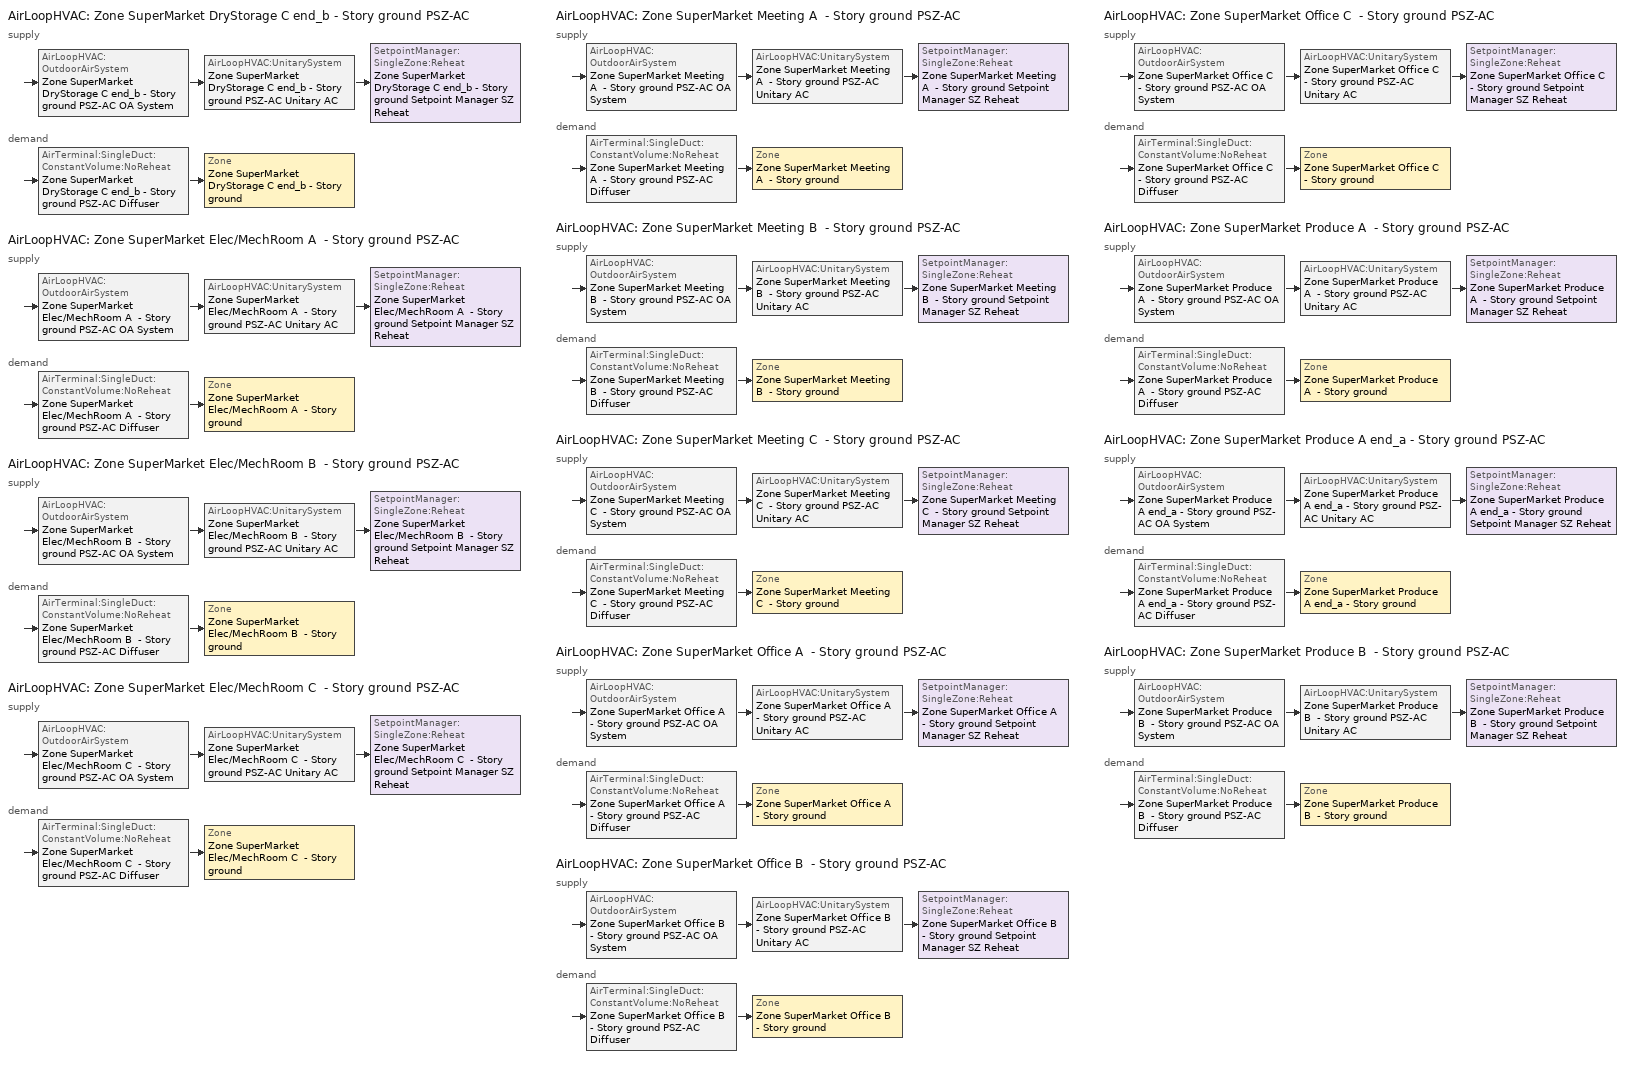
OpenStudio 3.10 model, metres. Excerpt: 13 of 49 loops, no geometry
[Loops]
AirLoopHVAC 'Zone SuperMarket DryStorage C end_b - Story ground PSZ-AC'
 supply: AirLoopHVAC:OutdoorAirSystem 'Zone SuperMarket DryStorage C end_b - Story ground PSZ-AC OA System' > AirLoopHVAC:UnitarySystem 'Zone SuperMarket DryStorage C end_b - Story ground PSZ-AC Unitary AC' > SetpointManager:SingleZone:Reheat 'Zone SuperMarket DryStorage C end_b - Story ground Setpoint Manager SZ Reheat'
 demand: AirTerminal:SingleDuct:ConstantVolume:NoReheat 'Zone SuperMarket DryStorage C end_b - Story ground PSZ-AC Diffuser' > Zone 'Zone SuperMarket DryStorage C end_b - Story ground'
AirLoopHVAC 'Zone SuperMarket Elec/MechRoom A  - Story ground PSZ-AC'
 supply: AirLoopHVAC:OutdoorAirSystem 'Zone SuperMarket Elec/MechRoom A  - Story ground PSZ-AC OA System' > AirLoopHVAC:UnitarySystem 'Zone SuperMarket Elec/MechRoom A  - Story ground PSZ-AC Unitary AC' > SetpointManager:SingleZone:Reheat 'Zone SuperMarket Elec/MechRoom A  - Story ground Setpoint Manager SZ Reheat'
 demand: AirTerminal:SingleDuct:ConstantVolume:NoReheat 'Zone SuperMarket Elec/MechRoom A  - Story ground PSZ-AC Diffuser' > Zone 'Zone SuperMarket Elec/MechRoom A  - Story ground'
AirLoopHVAC 'Zone SuperMarket Elec/MechRoom B  - Story ground PSZ-AC'
 supply: AirLoopHVAC:OutdoorAirSystem 'Zone SuperMarket Elec/MechRoom B  - Story ground PSZ-AC OA System' > AirLoopHVAC:UnitarySystem 'Zone SuperMarket Elec/MechRoom B  - Story ground PSZ-AC Unitary AC' > SetpointManager:SingleZone:Reheat 'Zone SuperMarket Elec/MechRoom B  - Story ground Setpoint Manager SZ Reheat'
 demand: AirTerminal:SingleDuct:ConstantVolume:NoReheat 'Zone SuperMarket Elec/MechRoom B  - Story ground PSZ-AC Diffuser' > Zone 'Zone SuperMarket Elec/MechRoom B  - Story ground'
AirLoopHVAC 'Zone SuperMarket Elec/MechRoom C  - Story ground PSZ-AC'
 supply: AirLoopHVAC:OutdoorAirSystem 'Zone SuperMarket Elec/MechRoom C  - Story ground PSZ-AC OA System' > AirLoopHVAC:UnitarySystem 'Zone SuperMarket Elec/MechRoom C  - Story ground PSZ-AC Unitary AC' > SetpointManager:SingleZone:Reheat 'Zone SuperMarket Elec/MechRoom C  - Story ground Setpoint Manager SZ Reheat'
 demand: AirTerminal:SingleDuct:ConstantVolume:NoReheat 'Zone SuperMarket Elec/MechRoom C  - Story ground PSZ-AC Diffuser' > Zone 'Zone SuperMarket Elec/MechRoom C  - Story ground'
AirLoopHVAC 'Zone SuperMarket Meeting A  - Story ground PSZ-AC'
 supply: AirLoopHVAC:OutdoorAirSystem 'Zone SuperMarket Meeting A  - Story ground PSZ-AC OA System' > AirLoopHVAC:UnitarySystem 'Zone SuperMarket Meeting A  - Story ground PSZ-AC Unitary AC' > SetpointManager:SingleZone:Reheat 'Zone SuperMarket Meeting A  - Story ground Setpoint Manager SZ Reheat'
 demand: AirTerminal:SingleDuct:ConstantVolume:NoReheat 'Zone SuperMarket Meeting A  - Story ground PSZ-AC Diffuser' > Zone 'Zone SuperMarket Meeting A  - Story ground'
AirLoopHVAC 'Zone SuperMarket Meeting B  - Story ground PSZ-AC'
 supply: AirLoopHVAC:OutdoorAirSystem 'Zone SuperMarket Meeting B  - Story ground PSZ-AC OA System' > AirLoopHVAC:UnitarySystem 'Zone SuperMarket Meeting B  - Story ground PSZ-AC Unitary AC' > SetpointManager:SingleZone:Reheat 'Zone SuperMarket Meeting B  - Story ground Setpoint Manager SZ Reheat'
 demand: AirTerminal:SingleDuct:ConstantVolume:NoReheat 'Zone SuperMarket Meeting B  - Story ground PSZ-AC Diffuser' > Zone 'Zone SuperMarket Meeting B  - Story ground'
AirLoopHVAC 'Zone SuperMarket Meeting C  - Story ground PSZ-AC'
 supply: AirLoopHVAC:OutdoorAirSystem 'Zone SuperMarket Meeting C  - Story ground PSZ-AC OA System' > AirLoopHVAC:UnitarySystem 'Zone SuperMarket Meeting C  - Story ground PSZ-AC Unitary AC' > SetpointManager:SingleZone:Reheat 'Zone SuperMarket Meeting C  - Story ground Setpoint Manager SZ Reheat'
 demand: AirTerminal:SingleDuct:ConstantVolume:NoReheat 'Zone SuperMarket Meeting C  - Story ground PSZ-AC Diffuser' > Zone 'Zone SuperMarket Meeting C  - Story ground'
AirLoopHVAC 'Zone SuperMarket Office A  - Story ground PSZ-AC'
 supply: AirLoopHVAC:OutdoorAirSystem 'Zone SuperMarket Office A  - Story ground PSZ-AC OA System' > AirLoopHVAC:UnitarySystem 'Zone SuperMarket Office A  - Story ground PSZ-AC Unitary AC' > SetpointManager:SingleZone:Reheat 'Zone SuperMarket Office A  - Story ground Setpoint Manager SZ Reheat'
 demand: AirTerminal:SingleDuct:ConstantVolume:NoReheat 'Zone SuperMarket Office A  - Story ground PSZ-AC Diffuser' > Zone 'Zone SuperMarket Office A  - Story ground'
AirLoopHVAC 'Zone SuperMarket Office B  - Story ground PSZ-AC'
 supply: AirLoopHVAC:OutdoorAirSystem 'Zone SuperMarket Office B  - Story ground PSZ-AC OA System' > AirLoopHVAC:UnitarySystem 'Zone SuperMarket Office B  - Story ground PSZ-AC Unitary AC' > SetpointManager:SingleZone:Reheat 'Zone SuperMarket Office B  - Story ground Setpoint Manager SZ Reheat'
 demand: AirTerminal:SingleDuct:ConstantVolume:NoReheat 'Zone SuperMarket Office B  - Story ground PSZ-AC Diffuser' > Zone 'Zone SuperMarket Office B  - Story ground'
AirLoopHVAC 'Zone SuperMarket Office C  - Story ground PSZ-AC'
 supply: AirLoopHVAC:OutdoorAirSystem 'Zone SuperMarket Office C  - Story ground PSZ-AC OA System' > AirLoopHVAC:UnitarySystem 'Zone SuperMarket Office C  - Story ground PSZ-AC Unitary AC' > SetpointManager:SingleZone:Reheat 'Zone SuperMarket Office C  - Story ground Setpoint Manager SZ Reheat'
 demand: AirTerminal:SingleDuct:ConstantVolume:NoReheat 'Zone SuperMarket Office C  - Story ground PSZ-AC Diffuser' > Zone 'Zone SuperMarket Office C  - Story ground'
AirLoopHVAC 'Zone SuperMarket Produce A  - Story ground PSZ-AC'
 supply: AirLoopHVAC:OutdoorAirSystem 'Zone SuperMarket Produce A  - Story ground PSZ-AC OA System' > AirLoopHVAC:UnitarySystem 'Zone SuperMarket Produce A  - Story ground PSZ-AC Unitary AC' > SetpointManager:SingleZone:Reheat 'Zone SuperMarket Produce A  - Story ground Setpoint Manager SZ Reheat'
 demand: AirTerminal:SingleDuct:ConstantVolume:NoReheat 'Zone SuperMarket Produce A  - Story ground PSZ-AC Diffuser' > Zone 'Zone SuperMarket Produce A  - Story ground'
AirLoopHVAC 'Zone SuperMarket Produce A end_a - Story ground PSZ-AC'
 supply: AirLoopHVAC:OutdoorAirSystem 'Zone SuperMarket Produce A end_a - Story ground PSZ-AC OA System' > AirLoopHVAC:UnitarySystem 'Zone SuperMarket Produce A end_a - Story ground PSZ-AC Unitary AC' > SetpointManager:SingleZone:Reheat 'Zone SuperMarket Produce A end_a - Story ground Setpoint Manager SZ Reheat'
 demand: AirTerminal:SingleDuct:ConstantVolume:NoReheat 'Zone SuperMarket Produce A end_a - Story ground PSZ-AC Diffuser' > Zone 'Zone SuperMarket Produce A end_a - Story ground'
AirLoopHVAC 'Zone SuperMarket Produce B  - Story ground PSZ-AC'
 supply: AirLoopHVAC:OutdoorAirSystem 'Zone SuperMarket Produce B  - Story ground PSZ-AC OA System' > AirLoopHVAC:UnitarySystem 'Zone SuperMarket Produce B  - Story ground PSZ-AC Unitary AC' > SetpointManager:SingleZone:Reheat 'Zone SuperMarket Produce B  - Story ground Setpoint Manager SZ Reheat'
 demand: AirTerminal:SingleDuct:ConstantVolume:NoReheat 'Zone SuperMarket Produce B  - Story ground PSZ-AC Diffuser' > Zone 'Zone SuperMarket Produce B  - Story ground'
[Sizing:Zone] Zone Cooling Design Supply Air Temperature Input Method=SupplyAirTemperature; Zone Cooling Design Supply Air Temperature {C}=12.7778; Zone Cooling Design Supply Air Temperature Difference {deltaC}=11.11; Zone Heating Design Supply Air Temperature Input Method=SupplyAirTemperature; Zone Heating Design Supply Air Temperature {C}=50; Zone Heating Design Supply Air Temperature Difference {deltaC}=11.11; Zone Cooling Design Supply Air Humidity Ratio {kg-H2O/kg-air}=0.0085; Zone Heating Design Supply Air Humidity Ratio {kg-H2O/kg-air}=0.008; Cooling Design Air Flow Method=DesignDay; Heating Design Air Flow Method=DesignDay; Heating Maximum Air Flow Fraction=1; Account for Dedicated Outdoor Air System=No; Dedicated Outdoor Air System Control Strategy=NeutralSupplyAir; Dedicated Outdoor Air Low Setpoint Temperature for Design {C}=autosize; Dedicated Outdoor Air High Setpoint Temperature for Design {C}=autosize; Zone Load Sizing Method=Sensible Load Only No Latent Load; Zone Latent Cooling Design Supply Air Humidity Ratio Input Method=HumidityRatioDifference; Zone Cooling Design Supply Air Humidity Ratio Difference {kgWater/kgDryAir}=0.005; Zone Latent Heating Design Supply Air Humidity Ratio Input Method=HumidityRatioDifference; Zone Humidification Design Supply Air Humidity Ratio Difference {kgWater/kgDryAir}=0.005; Sizing Option=Coincident
Zone SuperMarket Produce A end_a - Story ground; Zone SuperMarket Produce A  - Story ground; Zone SuperMarket Produce B  - Story ground; Zone SuperMarket Office A  - Story ground; Zone SuperMarket Office B  - Story ground; Zone SuperMarket Office C  - Story ground; Zone SuperMarket Meeting A  - Story ground; Zone SuperMarket Meeting B  - Story ground; Zone SuperMarket Meeting C  - Story ground; Zone SuperMarket Elec/MechRoom A  - Story ground; Zone SuperMarket Elec/MechRoom B  - Story ground; Zone SuperMarket Elec/MechRoom C  - Story ground; Zone SuperMarket DryStorage C end_b - Story ground
[Zone equipment]
Zone SuperMarket Produce A end_a - Story ground: Zone SuperMarket Produce A end_a - Story ground PSZ-AC Diffuser
Zone SuperMarket Produce A  - Story ground: Zone SuperMarket Produce A  - Story ground PSZ-AC Diffuser
Zone SuperMarket Produce B  - Story ground: Zone SuperMarket Produce B  - Story ground PSZ-AC Diffuser
Zone SuperMarket Office A  - Story ground: Zone SuperMarket Office A  - Story ground PSZ-AC Diffuser
Zone SuperMarket Office B  - Story ground: Zone SuperMarket Office B  - Story ground PSZ-AC Diffuser
Zone SuperMarket Office C  - Story ground: Zone SuperMarket Office C  - Story ground PSZ-AC Diffuser
Zone SuperMarket Meeting A  - Story ground: Zone SuperMarket Meeting A  - Story ground PSZ-AC Diffuser
Zone SuperMarket Meeting B  - Story ground: Zone SuperMarket Meeting B  - Story ground PSZ-AC Diffuser
Zone SuperMarket Meeting C  - Story ground: Zone SuperMarket Meeting C  - Story ground PSZ-AC Diffuser
Zone SuperMarket Elec/MechRoom A  - Story ground: Zone SuperMarket Elec/MechRoom A  - Story ground PSZ-AC Diffuser
Zone SuperMarket Elec/MechRoom B  - Story ground: Zone SuperMarket Elec/MechRoom B  - Story ground PSZ-AC Diffuser
Zone SuperMarket Elec/MechRoom C  - Story ground: Zone SuperMarket Elec/MechRoom C  - Story ground PSZ-AC Diffuser
Zone SuperMarket DryStorage C end_b - Story ground: Zone SuperMarket DryStorage C end_b - Story ground PSZ-AC Diffuser
[AirLoopHVAC] Design Return Air Flow Fraction of Supply Air Flow=1
Name | Availability Schedule | Design Supply Air Flow Rate {m3/s}
Zone SuperMarket DryStorage C end_b - Story ground PSZ-AC | Zone SuperMarket DryStorage C end_b - Story ground PSZ-AC_constant_night_fan_schedule | 0.0956838
Zone SuperMarket Elec/MechRoom A  - Story ground PSZ-AC | Zone SuperMarket Elec/MechRoom A  - Story ground PSZ-AC_constant_night_fan_schedule | 0.028104
Zone SuperMarket Elec/MechRoom B  - Story ground PSZ-AC | Zone SuperMarket Elec/MechRoom B  - Story ground PSZ-AC_constant_night_fan_schedule | 0.045472
Zone SuperMarket Elec/MechRoom C  - Story ground PSZ-AC | Zone SuperMarket Elec/MechRoom C  - Story ground PSZ-AC_constant_night_fan_schedule | 0.0237204
Zone SuperMarket Meeting A  - Story ground PSZ-AC | Zone SuperMarket Meeting A  - Story ground PSZ-AC_constant_night_fan_schedule | 0.0678819
Zone SuperMarket Meeting B  - Story ground PSZ-AC | Zone SuperMarket Meeting B  - Story ground PSZ-AC_constant_night_fan_schedule | 0.2233
Zone SuperMarket Meeting C  - Story ground PSZ-AC | Zone SuperMarket Meeting C  - Story ground PSZ-AC_constant_night_fan_schedule | 0.0647141
Zone SuperMarket Office A  - Story ground PSZ-AC | Zone SuperMarket Office A  - Story ground PSZ-AC_constant_night_fan_schedule | 0.030178
Zone SuperMarket Office B  - Story ground PSZ-AC | Zone SuperMarket Office B  - Story ground PSZ-AC_constant_night_fan_schedule | 0.0796976
Zone SuperMarket Office C  - Story ground PSZ-AC | Zone SuperMarket Office C  - Story ground PSZ-AC_constant_night_fan_schedule | 0.0269518
Zone SuperMarket Produce A  - Story ground PSZ-AC | Zone SuperMarket Produce A  - Story ground PSZ-AC_constant_night_fan_schedule | 0.377324
Zone SuperMarket Produce A end_a - Story ground PSZ-AC | Zone SuperMarket Produce A end_a - Story ground PSZ-AC_constant_night_fan_schedule | 0.113898
Zone SuperMarket Produce B  - Story ground PSZ-AC | Zone SuperMarket Produce B  - Story ground PSZ-AC_constant_night_fan_schedule | 0.887429
[Sizing:System] Type of Load to Size On=Sensible; Central Heating Maximum System Air Flow Ratio=1; Preheat Design Temperature {C}=7.22222; Preheat Design Humidity Ratio {kg-H2O/kg-Air}=0.008; Precool Design Temperature {C}=12.7778; Precool Design Humidity Ratio {kg-H2O/kg-Air}=0.008; Central Cooling Design Supply Air Temperature {C}=12.7778; Central Heating Design Supply Air Temperature {C}=50; Sizing Option=Coincident; 100% Outdoor Air in Cooling=No; 100% Outdoor Air in Heating=No; Central Cooling Design Supply Air Humidity Ratio {kg-H2O/kg-Air}=0.0085; Central Heating Design Supply Air Humidity Ratio {kg-H2O/kg-Air}=0.008; Cooling Design Air Flow Method=DesignDay; Heating Design Air Flow Method=DesignDay; System Outdoor Air Method=ZoneSum; Zone Maximum Outdoor Air Fraction=1; Cooling Supply Air Flow Rate Per Floor Area {m3/s-m2}=0.00996765; Cooling Fraction of Autosized Cooling Supply Air Flow Rate=1; Cooling Supply Air Flow Rate Per Unit Cooling Capacity {m3/s-W}=3.94755e-05; Heating Supply Air Flow Rate Per Floor Area {m3/s-m2}=0.00996765; Heating Fraction of Autosized Heating Supply Air Flow Rate=1; Heating Fraction of Autosized Cooling Supply Air Flow Rate=1; Heating Supply Air Flow Rate Per Unit Heating Capacity {m3/s-W}=3.15882e-05; Cooling Design Capacity Method=CoolingDesignCapacity; Cooling Design Capacity Per Floor Area {W/m2}=234.7; Fraction of Autosized Cooling Design Capacity=1; Heating Design Capacity Method=HeatingDesignCapacity; Heating Design Capacity Per Floor Area {W/m2}=157; Fraction of Autosized Heating Design Capacity=1; Central Cooling Capacity Control Method=OnOff; Occupant Diversity=1
Name | Design Outdoor Air Flow Rate {m3/s} | Cooling Design Capacity {W} | Heating Design Capacity {W}
Zone SuperMarket DryStorage C end_b - Story ground PSZ-AC | 0.0956838 | 1357.41 | 2036.09
Zone SuperMarket Elec/MechRoom A  - Story ground PSZ-AC | 0.028104 | 320.89 | 365.77
Zone SuperMarket Elec/MechRoom B  - Story ground PSZ-AC | 0.045472 | 519.22 | 67.5
Zone SuperMarket Elec/MechRoom C  - Story ground PSZ-AC | 0.0237204 | 270.84 | 365.84
Zone SuperMarket Meeting A  - Story ground PSZ-AC | 0.0678819 | 1501.46 | 2804.98
Zone SuperMarket Meeting B  - Story ground PSZ-AC | 0.2233 | 5110.6 | 10763.55
Zone SuperMarket Meeting C  - Story ground PSZ-AC | 0.0647141 | 1445.34 | 2804.98
Zone SuperMarket Office A  - Story ground PSZ-AC | 0.030178 | 384.83 | 303.63
Zone SuperMarket Office B  - Story ground PSZ-AC | 0.0796976 | 953.2 | 649.69
Zone SuperMarket Office C  - Story ground PSZ-AC | 0.0269518 | 337.18 | 303.68
Zone SuperMarket Produce A  - Story ground PSZ-AC | 0.377324 | 7095.98 | 10730.79
Zone SuperMarket Produce A end_a - Story ground PSZ-AC | 0.113898 | 1825.07 | 2540.63
Zone SuperMarket Produce B  - Story ground PSZ-AC | 0.887429 | 19843.81 | 41177.25
[SetpointManager:SingleZone:Reheat] Minimum Supply Air Temperature {C}=12.7778; Maximum Supply Air Temperature {C}=50
Name | Control Zone | Setpoint Node or NodeList
Zone SuperMarket DryStorage C end_b - Story ground Setpoint Manager SZ Reheat | Zone SuperMarket DryStorage C end_b - Story ground | Zone SuperMarket DryStorage C end_b - Story ground PSZ-AC Supply Outlet Node
Zone SuperMarket Elec/MechRoom A  - Story ground Setpoint Manager SZ Reheat | Zone SuperMarket Elec/MechRoom A  - Story ground | Zone SuperMarket Elec/MechRoom A  - Story ground PSZ-AC Supply Outlet Node
Zone SuperMarket Elec/MechRoom B  - Story ground Setpoint Manager SZ Reheat | Zone SuperMarket Elec/MechRoom B  - Story ground | Zone SuperMarket Elec/MechRoom B  - Story ground PSZ-AC Supply Outlet Node
Zone SuperMarket Elec/MechRoom C  - Story ground Setpoint Manager SZ Reheat | Zone SuperMarket Elec/MechRoom C  - Story ground | Zone SuperMarket Elec/MechRoom C  - Story ground PSZ-AC Supply Outlet Node
Zone SuperMarket Meeting A  - Story ground Setpoint Manager SZ Reheat | Zone SuperMarket Meeting A  - Story ground | Zone SuperMarket Meeting A  - Story ground PSZ-AC Supply Outlet Node
Zone SuperMarket Meeting B  - Story ground Setpoint Manager SZ Reheat | Zone SuperMarket Meeting B  - Story ground | Zone SuperMarket Meeting B  - Story ground PSZ-AC Supply Outlet Node
Zone SuperMarket Meeting C  - Story ground Setpoint Manager SZ Reheat | Zone SuperMarket Meeting C  - Story ground | Zone SuperMarket Meeting C  - Story ground PSZ-AC Supply Outlet Node
Zone SuperMarket Office A  - Story ground Setpoint Manager SZ Reheat | Zone SuperMarket Office A  - Story ground | Zone SuperMarket Office A  - Story ground PSZ-AC Supply Outlet Node
Zone SuperMarket Office B  - Story ground Setpoint Manager SZ Reheat | Zone SuperMarket Office B  - Story ground | Zone SuperMarket Office B  - Story ground PSZ-AC Supply Outlet Node
Zone SuperMarket Office C  - Story ground Setpoint Manager SZ Reheat | Zone SuperMarket Office C  - Story ground | Zone SuperMarket Office C  - Story ground PSZ-AC Supply Outlet Node
Zone SuperMarket Produce A  - Story ground Setpoint Manager SZ Reheat | Zone SuperMarket Produce A  - Story ground | Zone SuperMarket Produce A  - Story ground PSZ-AC Supply Outlet Node
Zone SuperMarket Produce A end_a - Story ground Setpoint Manager SZ Reheat | Zone SuperMarket Produce A end_a - Story ground | Zone SuperMarket Produce A end_a - Story ground PSZ-AC Supply Outlet Node
Zone SuperMarket Produce B  - Story ground Setpoint Manager SZ Reheat | Zone SuperMarket Produce B  - Story ground | Zone SuperMarket Produce B  - Story ground PSZ-AC Supply Outlet Node
[Coil:Heating:Electric] Efficiency=1
Name | Availability Schedule | Nominal Capacity {W}
Zone SuperMarket DryStorage C end_b - Story ground PSZ-AC Electric Htg Coil | Always On Discrete | 3975.34
Zone SuperMarket DryStorage C end_b - Story ground PSZ-AC No Heat; Zone SuperMarket Elec/MechRoom A  - Story ground PSZ-AC No Heat; Zone SuperMarket Elec/MechRoom B  - Story ground PSZ-AC No Heat; Zone SuperMarket Elec/MechRoom C  - Story ground PSZ-AC No Heat; Zone SuperMarket Meeting A  - Story ground PSZ-AC No Heat; Zone SuperMarket Meeting B  - Story ground PSZ-AC No Heat; Zone SuperMarket Meeting C  - Story ground PSZ-AC No Heat; Zone SuperMarket Office A  - Story ground PSZ-AC No Heat; Zone SuperMarket Office B  - Story ground PSZ-AC No Heat; Zone SuperMarket Office C  - Story ground PSZ-AC No Heat; Zone SuperMarket Produce A  - Story ground PSZ-AC No Heat; Zone SuperMarket Produce A end_a - Story ground PSZ-AC No Heat; Zone SuperMarket Produce B  - Story ground PSZ-AC No Heat | Always Off Discrete | 0
Zone SuperMarket Elec/MechRoom A  - Story ground PSZ-AC Electric Htg Coil | Always On Discrete | 1019.4
Zone SuperMarket Elec/MechRoom B  - Story ground PSZ-AC Electric Htg Coil | Always On Discrete | 1649.29
Zone SuperMarket Elec/MechRoom C  - Story ground PSZ-AC Electric Htg Coil | Always On Discrete | 860.394
Zone SuperMarket Meeting A  - Story ground PSZ-AC Electric Htg Coil | Always On Discrete | 3769.81
Zone SuperMarket Meeting B  - Story ground PSZ-AC Electric Htg Coil | Always On Discrete | 13117
Zone SuperMarket Meeting C  - Story ground PSZ-AC Electric Htg Coil | Always On Discrete | 3654.91
Zone SuperMarket Office A  - Story ground PSZ-AC Electric Htg Coil | Always On Discrete | 1173.54
Zone SuperMarket Office B  - Story ground PSZ-AC Electric Htg Coil | Always On Discrete | 3193.54
Zone SuperMarket Office C  - Story ground PSZ-AC Electric Htg Coil | Always On Discrete | 1056.52
Zone SuperMarket Produce A  - Story ground PSZ-AC Electric Htg Coil | Always On Discrete | 18688.8
Zone SuperMarket Produce A end_a - Story ground PSZ-AC Electric Htg Coil | Always On Discrete | 5140.54
Zone SuperMarket Produce B  - Story ground PSZ-AC Electric Htg Coil | Always On Discrete | 51383.9
[Coil:Cooling:DX:SingleSpeed] Availability Schedule=Always On Discrete; Rated Evaporator Fan Power Per Volume Flow Rate 2017 {W/(m3/s)}=773.3; Rated Evaporator Fan Power Per Volume Flow Rate 2023 {W/(m3/s)}=934.4; Total Cooling Capacity Function of Temperature Curve=CoilClgDXQRatio_fTwbToadbSI; Total Cooling Capacity Function of Flow Fraction Curve=CoilClgDXSnglQRatio_fCFMRatio; Energy Input Ratio Function of Temperature Curve=CoilClgDXEIRRatio_fTwbToadbSI; Energy Input Ratio Function of Flow Fraction Curve=CoilClgDXSnglEIRRatio_fCFMRatio; Part Load Fraction Correlation Curve=CoilClgDXEIRRatio_fQFrac; Minimum Outdoor Dry-Bulb Temperature for Compressor Operation {C}=-25; Nominal Time for Condensate Removal to Begin {s}=0; Ratio of Initial Moisture Evaporation Rate and Steady State Latent Capacity=0; Maximum Cycling Rate {cycles/hr}=0; Latent Capacity Time Constant {s}=0; Condenser Type=AirCooled; Evaporative Condenser Effectiveness=0.9; Evaporative Condenser Air Flow Rate {m3/s}=autosize; Evaporative Condenser Pump Rated Power Consumption {W}=autosize; Crankcase Heater Capacity {W}=0; Maximum Outdoor Dry-Bulb Temperature for Crankcase Heater Operation {C}=10; Basin Heater Capacity {W/K}=0; Basin Heater Setpoint Temperature {C}=2
Name | Rated Total Cooling Capacity {W} | Rated Sensible Heat Ratio | Rated COP {W/W} | Rated Air Flow Rate {m3/s}
Zone SuperMarket DryStorage C end_b - Story ground PSZ-AC 1spd DX AC Clg Coil 8kBtu/hr 13SEER | 2103.29 | 0.740867 | 3.6504 | 0.0956838
Zone SuperMarket Elec/MechRoom A  - Story ground PSZ-AC 1spd DX AC Clg Coil 2kBtu/hr 13SEER | 465.221 | 0.800655 | 3.6504 | 0.028104
Zone SuperMarket Elec/MechRoom B  - Story ground PSZ-AC 1spd DX AC Clg Coil 5kBtu/hr 13SEER | 752.724 | 0.800655 | 3.6504 | 0.045472
Zone SuperMarket Elec/MechRoom C  - Story ground PSZ-AC 1spd DX AC Clg Coil 2kBtu/hr 13SEER | 392.657 | 0.800655 | 3.6504 | 0.0237204
Zone SuperMarket Meeting A  - Story ground PSZ-AC 1spd DX AC Clg Coil 7kBtu/hr 13SEER | 1685.67 | 0.701083 | 3.6504 | 0.0678819
Zone SuperMarket Meeting B  - Story ground PSZ-AC 1spd DX AC Clg Coil 21kBtu/hr 13SEER | 5545.07 | 0.701083 | 3.6504 | 0.2233
Zone SuperMarket Meeting C  - Story ground PSZ-AC 1spd DX AC Clg Coil 6kBtu/hr 13SEER | 1607.01 | 0.701083 | 3.6504 | 0.0647141
Zone SuperMarket Office A  - Story ground PSZ-AC 1spd DX AC Clg Coil 2kBtu/hr 13SEER | 551.786 | 0.800853 | 3.6504 | 0.030178
Zone SuperMarket Office B  - Story ground PSZ-AC 1spd DX AC Clg Coil 7kBtu/hr 13SEER | 1642.03 | 0.764391 | 3.6504 | 0.0796976
Zone SuperMarket Office C  - Story ground PSZ-AC 1spd DX AC Clg Coil 2kBtu/hr 13SEER | 502.898 | 0.800167 | 3.6504 | 0.0269518
Zone SuperMarket Produce A  - Story ground PSZ-AC 1spd DX AC Clg Coil 51kBtu/hr 13SEER | 9369.86 | 0.701083 | 3.6504 | 0.377324
Zone SuperMarket Produce A end_a - Story ground PSZ-AC 1spd DX AC Clg Coil 13kBtu/hr 13SEER | 2828.37 | 0.701083 | 3.6504 | 0.113898
Zone SuperMarket Produce B  - Story ground PSZ-AC 1spd DX AC Clg Coil 141kBtu/hr 11EER | 22037 | 0.701083 | 3.79975 | 0.887429
[Fan:OnOff] Availability Schedule=Always On Discrete; Pressure Rise {Pa}=622.722; Motor In Airstream Fraction=1
Name | Fan Total Efficiency | Maximum Flow Rate {m3/s} | Motor Efficiency | Fan Power Ratio Function of Speed Ratio Curve | Fan Efficiency Ratio Function of Speed Ratio Curve
Zone SuperMarket DryStorage C end_b - Story ground PSZ-AC Fan | 0.53625 | 0.0956838 | 0.825 | Fan On Off Power Curve 17 | Fan On Off Efficiency Curve 17
Zone SuperMarket Elec/MechRoom A  - Story ground PSZ-AC Fan | 0.53625 | 0.028104 | 0.825 | Fan On Off Power Curve 18 | Fan On Off Efficiency Curve 18
Zone SuperMarket Elec/MechRoom B  - Story ground PSZ-AC Fan | 0.53625 | 0.045472 | 0.825 | Fan On Off Power Curve 19 | Fan On Off Efficiency Curve 19
Zone SuperMarket Elec/MechRoom C  - Story ground PSZ-AC Fan | 0.53625 | 0.0237204 | 0.825 | Fan On Off Power Curve 20 | Fan On Off Efficiency Curve 20
Zone SuperMarket Meeting A  - Story ground PSZ-AC Fan | 0.53625 | 0.0678819 | 0.825 | Fan On Off Power Curve 21 | Fan On Off Efficiency Curve 21
Zone SuperMarket Meeting B  - Story ground PSZ-AC Fan | 0.53625 | 0.2233 | 0.825 | Fan On Off Power Curve 22 | Fan On Off Efficiency Curve 22
Zone SuperMarket Meeting C  - Story ground PSZ-AC Fan | 0.53625 | 0.0647141 | 0.825 | Fan On Off Power Curve 23 | Fan On Off Efficiency Curve 23
Zone SuperMarket Office A  - Story ground PSZ-AC Fan | 0.53625 | 0.030178 | 0.825 | Fan On Off Power Curve 24 | Fan On Off Efficiency Curve 24
Zone SuperMarket Office B  - Story ground PSZ-AC Fan | 0.53625 | 0.0796976 | 0.825 | Fan On Off Power Curve 25 | Fan On Off Efficiency Curve 25
Zone SuperMarket Office C  - Story ground PSZ-AC Fan | 0.53625 | 0.0269518 | 0.825 | Fan On Off Power Curve 26 | Fan On Off Efficiency Curve 26
Zone SuperMarket Produce A  - Story ground PSZ-AC Fan | 0.53625 | 0.377324 | 0.825 | Fan On Off Power Curve 27 | Fan On Off Efficiency Curve 27
Zone SuperMarket Produce A end_a - Story ground PSZ-AC Fan | 0.53625 | 0.113898 | 0.825 | Fan On Off Power Curve 28 | Fan On Off Efficiency Curve 28
Zone SuperMarket Produce B  - Story ground PSZ-AC Fan | 0.56875 | 0.887429 | 0.875 | Fan On Off Power Curve 29 | Fan On Off Efficiency Curve 29
[AirLoopHVAC:UnitarySystem] Control Type=Load; Dehumidification Control Type=None; Availability Schedule=Always On Discrete; Fan Placement=DrawThrough; DX Heating Coil Sizing Ratio=1; Use DOAS DX Cooling Coil=No; DOAS DX Cooling Coil Leaving Minimum Air Temperature {C}=2; Latent Load Control=SensibleOnlyLoadControl; Supply Air Flow Rate Method During Cooling Operation=SupplyAirFlowRate; Supply Air Flow Rate Method During Heating Operation=SupplyAirFlowRate; Supply Air Flow Rate Method When No Cooling or Heating is Required=None; No Load Supply Air Flow Rate Control Set To Low Speed=Yes; Maximum Supply Air Temperature {C}=50; Maximum Outdoor Dry-Bulb Temperature for Supplemental Heater Operation {C}=21; Ancilliary On-Cycle Electric Power {W}=0; Ancilliary Off-Cycle Electric Power {W}=0
Name | Controlling Zone or Thermostat Location | Supply Fan | Supply Air Fan Operating Mode Schedule | Heating Coil | Cooling Coil | Supplemental Heating Coil | Supply Air Flow Rate During Cooling Operation {m3/s} | Supply Air Flow Rate During Heating Operation {m3/s}
Zone SuperMarket DryStorage C end_b - Story ground PSZ-AC Unitary AC | Zone SuperMarket DryStorage C end_b - Story ground | Zone SuperMarket DryStorage C end_b - Story ground PSZ-AC Fan | Zone SuperMarket DryStorage C end_b - Story ground PSZ-AC_constant_night_fan_schedule | Zone SuperMarket DryStorage C end_b - Story ground PSZ-AC Electric Htg Coil | Zone SuperMarket DryStorage C end_b - Story ground PSZ-AC 1spd DX AC Clg Coil 8kBtu/hr 13SEER | Zone SuperMarket DryStorage C end_b - Story ground PSZ-AC No Heat | 0.0956838 | 0.0956838
Zone SuperMarket Elec/MechRoom A  - Story ground PSZ-AC Unitary AC | Zone SuperMarket Elec/MechRoom A  - Story ground | Zone SuperMarket Elec/MechRoom A  - Story ground PSZ-AC Fan | Zone SuperMarket Elec/MechRoom A  - Story ground PSZ-AC_constant_night_fan_schedule | Zone SuperMarket Elec/MechRoom A  - Story ground PSZ-AC Electric Htg Coil | Zone SuperMarket Elec/MechRoom A  - Story ground PSZ-AC 1spd DX AC Clg Coil 2kBtu/hr 13SEER | Zone SuperMarket Elec/MechRoom A  - Story ground PSZ-AC No Heat | 0.028104 | 0.028104
Zone SuperMarket Elec/MechRoom B  - Story ground PSZ-AC Unitary AC | Zone SuperMarket Elec/MechRoom B  - Story ground | Zone SuperMarket Elec/MechRoom B  - Story ground PSZ-AC Fan | Zone SuperMarket Elec/MechRoom B  - Story ground PSZ-AC_constant_night_fan_schedule | Zone SuperMarket Elec/MechRoom B  - Story ground PSZ-AC Electric Htg Coil | Zone SuperMarket Elec/MechRoom B  - Story ground PSZ-AC 1spd DX AC Clg Coil 5kBtu/hr 13SEER | Zone SuperMarket Elec/MechRoom B  - Story ground PSZ-AC No Heat | 0.045472 | 0.045472
Zone SuperMarket Elec/MechRoom C  - Story ground PSZ-AC Unitary AC | Zone SuperMarket Elec/MechRoom C  - Story ground | Zone SuperMarket Elec/MechRoom C  - Story ground PSZ-AC Fan | Zone SuperMarket Elec/MechRoom C  - Story ground PSZ-AC_constant_night_fan_schedule | Zone SuperMarket Elec/MechRoom C  - Story ground PSZ-AC Electric Htg Coil | Zone SuperMarket Elec/MechRoom C  - Story ground PSZ-AC 1spd DX AC Clg Coil 2kBtu/hr 13SEER | Zone SuperMarket Elec/MechRoom C  - Story ground PSZ-AC No Heat | 0.0237204 | 0.0237204
Zone SuperMarket Meeting A  - Story ground PSZ-AC Unitary AC | Zone SuperMarket Meeting A  - Story ground | Zone SuperMarket Meeting A  - Story ground PSZ-AC Fan | Zone SuperMarket Meeting A  - Story ground PSZ-AC_constant_night_fan_schedule | Zone SuperMarket Meeting A  - Story ground PSZ-AC Electric Htg Coil | Zone SuperMarket Meeting A  - Story ground PSZ-AC 1spd DX AC Clg Coil 7kBtu/hr 13SEER | Zone SuperMarket Meeting A  - Story ground PSZ-AC No Heat | 0.0678819 | 0.0678819
Zone SuperMarket Meeting B  - Story ground PSZ-AC Unitary AC | Zone SuperMarket Meeting B  - Story ground | Zone SuperMarket Meeting B  - Story ground PSZ-AC Fan | Zone SuperMarket Meeting B  - Story ground PSZ-AC_constant_night_fan_schedule | Zone SuperMarket Meeting B  - Story ground PSZ-AC Electric Htg Coil | Zone SuperMarket Meeting B  - Story ground PSZ-AC 1spd DX AC Clg Coil 21kBtu/hr 13SEER | Zone SuperMarket Meeting B  - Story ground PSZ-AC No Heat | 0.2233 | 0.2233
Zone SuperMarket Meeting C  - Story ground PSZ-AC Unitary AC | Zone SuperMarket Meeting C  - Story ground | Zone SuperMarket Meeting C  - Story ground PSZ-AC Fan | Zone SuperMarket Meeting C  - Story ground PSZ-AC_constant_night_fan_schedule | Zone SuperMarket Meeting C  - Story ground PSZ-AC Electric Htg Coil | Zone SuperMarket Meeting C  - Story ground PSZ-AC 1spd DX AC Clg Coil 6kBtu/hr 13SEER | Zone SuperMarket Meeting C  - Story ground PSZ-AC No Heat | 0.0647141 | 0.0647141
Zone SuperMarket Office A  - Story ground PSZ-AC Unitary AC | Zone SuperMarket Office A  - Story ground | Zone SuperMarket Office A  - Story ground PSZ-AC Fan | Zone SuperMarket Office A  - Story ground PSZ-AC_constant_night_fan_schedule | Zone SuperMarket Office A  - Story ground PSZ-AC Electric Htg Coil | Zone SuperMarket Office A  - Story ground PSZ-AC 1spd DX AC Clg Coil 2kBtu/hr 13SEER | Zone SuperMarket Office A  - Story ground PSZ-AC No Heat | 0.030178 | 0.030178
Zone SuperMarket Office B  - Story ground PSZ-AC Unitary AC | Zone SuperMarket Office B  - Story ground | Zone SuperMarket Office B  - Story ground PSZ-AC Fan | Zone SuperMarket Office B  - Story ground PSZ-AC_constant_night_fan_schedule | Zone SuperMarket Office B  - Story ground PSZ-AC Electric Htg Coil | Zone SuperMarket Office B  - Story ground PSZ-AC 1spd DX AC Clg Coil 7kBtu/hr 13SEER | Zone SuperMarket Office B  - Story ground PSZ-AC No Heat | 0.0796976 | 0.0796976
Zone SuperMarket Office C  - Story ground PSZ-AC Unitary AC | Zone SuperMarket Office C  - Story ground | Zone SuperMarket Office C  - Story ground PSZ-AC Fan | Zone SuperMarket Office C  - Story ground PSZ-AC_constant_night_fan_schedule | Zone SuperMarket Office C  - Story ground PSZ-AC Electric Htg Coil | Zone SuperMarket Office C  - Story ground PSZ-AC 1spd DX AC Clg Coil 2kBtu/hr 13SEER | Zone SuperMarket Office C  - Story ground PSZ-AC No Heat | 0.0269518 | 0.0269518
Zone SuperMarket Produce A  - Story ground PSZ-AC Unitary AC | Zone SuperMarket Produce A  - Story ground | Zone SuperMarket Produce A  - Story ground PSZ-AC Fan | Zone SuperMarket Produce A  - Story ground PSZ-AC_constant_night_fan_schedule | Zone SuperMarket Produce A  - Story ground PSZ-AC Electric Htg Coil | Zone SuperMarket Produce A  - Story ground PSZ-AC 1spd DX AC Clg Coil 51kBtu/hr 13SEER | Zone SuperMarket Produce A  - Story ground PSZ-AC No Heat | 0.377324 | 0.377324
Zone SuperMarket Produce A end_a - Story ground PSZ-AC Unitary AC | Zone SuperMarket Produce A end_a - Story ground | Zone SuperMarket Produce A end_a - Story ground PSZ-AC Fan | Zone SuperMarket Produce A end_a - Story ground PSZ-AC_constant_night_fan_schedule | Zone SuperMarket Produce A end_a - Story ground PSZ-AC Electric Htg Coil | Zone SuperMarket Produce A end_a - Story ground PSZ-AC 1spd DX AC Clg Coil 13kBtu/hr 13SEER | Zone SuperMarket Produce A end_a - Story ground PSZ-AC No Heat | 0.113898 | 0.113898
Zone SuperMarket Produce B  - Story ground PSZ-AC Unitary AC | Zone SuperMarket Produce B  - Story ground | Zone SuperMarket Produce B  - Story ground PSZ-AC Fan | Zone SuperMarket Produce B  - Story ground PSZ-AC_constant_night_fan_schedule | Zone SuperMarket Produce B  - Story ground PSZ-AC Electric Htg Coil | Zone SuperMarket Produce B  - Story ground PSZ-AC 1spd DX AC Clg Coil 141kBtu/hr 11EER | Zone SuperMarket Produce B  - Story ground PSZ-AC No Heat | 0.887429 | 0.887429
[Controller:OutdoorAir] Economizer Control Type=NoEconomizer; Economizer Control Action Type=ModulateFlow; Economizer Maximum Limit Dry-Bulb Temperature {C}=28; Economizer Maximum Limit Enthalpy {J/kg}=64000; Lockout Type=LockoutWithCompressor; Minimum Limit Type=FixedMinimum; High Humidity Control=No; High Humidity Outdoor Air Flow Ratio=1; Control High Indoor Humidity Based on Outdoor Humidity Ratio=Yes; Heat Recovery Bypass Control Type=BypassWhenWithinEconomizerLimits; Economizer Operation Staging=InterlockedWithMechanicalCooling
Name | Minimum Outdoor Air Flow Rate {m3/s} | Maximum Outdoor Air Flow Rate {m3/s} | Minimum Outdoor Air Schedule | Maximum Fraction of Outdoor Air Schedule | Controller Mechanical Ventilation
Zone SuperMarket DryStorage C end_b - Story ground PSZ-AC OA System Controller | 0.0159282 | 0.0956838 | Zone SuperMarket DryStorage C end_b - Story ground PSZ-AC_night_ventcycle_schedule | ems_Zone_SuperMarket_DryStorage_C_end_b___Story_ground_PSZ_AC_maxOASch | Controller Mechanical Ventilation 18
Zone SuperMarket Elec/MechRoom A  - Story ground PSZ-AC OA System Controller | 0 | 0.028104 | Zone SuperMarket Elec/MechRoom A  - Story ground PSZ-AC_night_ventcycle_schedule | ems_Zone_SuperMarket_Elec_MechRoom_A____Story_ground_PSZ_AC_maxOASch | Controller Mechanical Ventilation 19
Zone SuperMarket Elec/MechRoom B  - Story ground PSZ-AC OA System Controller | 0 | 0.045472 | Zone SuperMarket Elec/MechRoom B  - Story ground PSZ-AC_night_ventcycle_schedule | ems_Zone_SuperMarket_Elec_MechRoom_B____Story_ground_PSZ_AC_maxOASch | Controller Mechanical Ventilation 20
Zone SuperMarket Elec/MechRoom C  - Story ground PSZ-AC OA System Controller | 0 | 0.0237204 | Zone SuperMarket Elec/MechRoom C  - Story ground PSZ-AC_night_ventcycle_schedule | ems_Zone_SuperMarket_Elec_MechRoom_C____Story_ground_PSZ_AC_maxOASch | Controller Mechanical Ventilation 21
Zone SuperMarket Meeting A  - Story ground PSZ-AC OA System Controller | 0.0412822 | 0.0678819 | Zone SuperMarket Meeting A  - Story ground PSZ-AC_night_ventcycle_schedule | ems_Zone_SuperMarket_Meeting_A____Story_ground_PSZ_AC_maxOASch | Controller Mechanical Ventilation 22
Zone SuperMarket Meeting B  - Story ground PSZ-AC OA System Controller | 0.158412 | 0.2233 | Zone SuperMarket Meeting B  - Story ground PSZ-AC_night_ventcycle_schedule | ems_Zone_SuperMarket_Meeting_B____Story_ground_PSZ_AC_maxOASch | Controller Mechanical Ventilation 23
Zone SuperMarket Meeting C  - Story ground PSZ-AC OA System Controller | 0.0412822 | 0.0647141 | Zone SuperMarket Meeting C  - Story ground PSZ-AC_night_ventcycle_schedule | ems_Zone_SuperMarket_Meeting_C____Story_ground_PSZ_AC_maxOASch | Controller Mechanical Ventilation 24
Zone SuperMarket Office A  - Story ground PSZ-AC OA System Controller | 0.00249181 | 0.030178 | Zone SuperMarket Office A  - Story ground PSZ-AC_night_ventcycle_schedule | ems_Zone_SuperMarket_Office_A____Story_ground_PSZ_AC_maxOASch | Controller Mechanical Ventilation 25
Zone SuperMarket Office B  - Story ground PSZ-AC OA System Controller | 0.00956181 | 0.0796976 | Zone SuperMarket Office B  - Story ground PSZ-AC_night_ventcycle_schedule | ems_Zone_SuperMarket_Office_B____Story_ground_PSZ_AC_maxOASch | Controller Mechanical Ventilation 26
Zone SuperMarket Office C  - Story ground PSZ-AC OA System Controller | 0.00249181 | 0.0269518 | Zone SuperMarket Office C  - Story ground PSZ-AC_night_ventcycle_schedule | ems_Zone_SuperMarket_Office_C____Story_ground_PSZ_AC_maxOASch | Controller Mechanical Ventilation 27
Zone SuperMarket Produce A  - Story ground PSZ-AC OA System Controller | 0.15793 | 0.377324 | Zone SuperMarket Produce A  - Story ground PSZ-AC_night_ventcycle_schedule | ems_Zone_SuperMarket_Produce_A____Story_ground_PSZ_AC_maxOASch | Controller Mechanical Ventilation 28
Zone SuperMarket Produce A end_a - Story ground PSZ-AC OA System Controller | 0.0318565 | 0.113898 | Zone SuperMarket Produce A end_a - Story ground PSZ-AC_night_ventcycle_schedule | ems_Zone_SuperMarket_Produce_A_end_a___Story_ground_PSZ_AC_maxOASch | Controller Mechanical Ventilation 29
Zone SuperMarket Produce B  - Story ground PSZ-AC OA System Controller | 0.606024 | 0.887429 | Zone SuperMarket Produce B  - Story ground PSZ-AC_night_ventcycle_schedule | ems_Zone_SuperMarket_Produce_B____Story_ground_PSZ_AC_maxOASch | Controller Mechanical Ventilation 30
[Controller:MechanicalVentilation] Availability Schedule=Always On Discrete
Controller Mechanical Ventilation 18; Controller Mechanical Ventilation 19; Controller Mechanical Ventilation 20; Controller Mechanical Ventilation 21; Controller Mechanical Ventilation 22; Controller Mechanical Ventilation 23; Controller Mechanical Ventilation 24; Controller Mechanical Ventilation 25; Controller Mechanical Ventilation 26; Controller Mechanical Ventilation 27; Controller Mechanical Ventilation 28; Controller Mechanical Ventilation 29; Controller Mechanical Ventilation 30
[AirLoopHVAC:OutdoorAirSystem]
Name | Controller
Zone SuperMarket DryStorage C end_b - Story ground PSZ-AC OA System | Zone SuperMarket DryStorage C end_b - Story ground PSZ-AC OA System Controller
Zone SuperMarket Elec/MechRoom A  - Story ground PSZ-AC OA System | Zone SuperMarket Elec/MechRoom A  - Story ground PSZ-AC OA System Controller
Zone SuperMarket Elec/MechRoom B  - Story ground PSZ-AC OA System | Zone SuperMarket Elec/MechRoom B  - Story ground PSZ-AC OA System Controller
Zone SuperMarket Elec/MechRoom C  - Story ground PSZ-AC OA System | Zone SuperMarket Elec/MechRoom C  - Story ground PSZ-AC OA System Controller
Zone SuperMarket Meeting A  - Story ground PSZ-AC OA System | Zone SuperMarket Meeting A  - Story ground PSZ-AC OA System Controller
Zone SuperMarket Meeting B  - Story ground PSZ-AC OA System | Zone SuperMarket Meeting B  - Story ground PSZ-AC OA System Controller
Zone SuperMarket Meeting C  - Story ground PSZ-AC OA System | Zone SuperMarket Meeting C  - Story ground PSZ-AC OA System Controller
Zone SuperMarket Office A  - Story ground PSZ-AC OA System | Zone SuperMarket Office A  - Story ground PSZ-AC OA System Controller
Zone SuperMarket Office B  - Story ground PSZ-AC OA System | Zone SuperMarket Office B  - Story ground PSZ-AC OA System Controller
Zone SuperMarket Office C  - Story ground PSZ-AC OA System | Zone SuperMarket Office C  - Story ground PSZ-AC OA System Controller
Zone SuperMarket Produce A  - Story ground PSZ-AC OA System | Zone SuperMarket Produce A  - Story ground PSZ-AC OA System Controller
Zone SuperMarket Produce A end_a - Story ground PSZ-AC OA System | Zone SuperMarket Produce A end_a - Story ground PSZ-AC OA System Controller
Zone SuperMarket Produce B  - Story ground PSZ-AC OA System | Zone SuperMarket Produce B  - Story ground PSZ-AC OA System Controller
[AirTerminal:SingleDuct:ConstantVolume:NoReheat] Availability Schedule=Always On Discrete
Name | Maximum Air Flow Rate {m3/s}
Zone SuperMarket DryStorage C end_b - Story ground PSZ-AC Diffuser | 0.0956838
Zone SuperMarket Elec/MechRoom A  - Story ground PSZ-AC Diffuser | 0.028104
Zone SuperMarket Elec/MechRoom B  - Story ground PSZ-AC Diffuser | 0.045472
Zone SuperMarket Elec/MechRoom C  - Story ground PSZ-AC Diffuser | 0.0237204
Zone SuperMarket Meeting A  - Story ground PSZ-AC Diffuser | 0.0678819
Zone SuperMarket Meeting B  - Story ground PSZ-AC Diffuser | 0.2233
Zone SuperMarket Meeting C  - Story ground PSZ-AC Diffuser | 0.0647141
Zone SuperMarket Office A  - Story ground PSZ-AC Diffuser | 0.030178
Zone SuperMarket Office B  - Story ground PSZ-AC Diffuser | 0.0796976
Zone SuperMarket Office C  - Story ground PSZ-AC Diffuser | 0.0269518
Zone SuperMarket Produce A  - Story ground PSZ-AC Diffuser | 0.377324
Zone SuperMarket Produce A end_a - Story ground PSZ-AC Diffuser | 0.113898
Zone SuperMarket Produce B  - Story ground PSZ-AC Diffuser | 0.887429
[Schedule:Ruleset]
Name | Default Day Schedule
ems_Zone_SuperMarket_DryStorage_C_end_b___Story_ground_PSZ_AC_maxOASch | ems_Zone_SuperMarket_DryStorage_C_end_b___Story_ground_PSZ_AC_maxOASch_Default
ems_Zone_SuperMarket_Elec_MechRoom_A____Story_ground_PSZ_AC_maxOASch | ems_Zone_SuperMarket_Elec_MechRoom_A____Story_ground_PSZ_AC_maxOASch_Default
ems_Zone_SuperMarket_Elec_MechRoom_B____Story_ground_PSZ_AC_maxOASch | ems_Zone_SuperMarket_Elec_MechRoom_B____Story_ground_PSZ_AC_maxOASch_Default
ems_Zone_SuperMarket_Elec_MechRoom_C____Story_ground_PSZ_AC_maxOASch | ems_Zone_SuperMarket_Elec_MechRoom_C____Story_ground_PSZ_AC_maxOASch_Default
ems_Zone_SuperMarket_Meeting_A____Story_ground_PSZ_AC_maxOASch | ems_Zone_SuperMarket_Meeting_A____Story_ground_PSZ_AC_maxOASch_Default
ems_Zone_SuperMarket_Meeting_B____Story_ground_PSZ_AC_maxOASch | ems_Zone_SuperMarket_Meeting_B____Story_ground_PSZ_AC_maxOASch_Default
ems_Zone_SuperMarket_Meeting_C____Story_ground_PSZ_AC_maxOASch | ems_Zone_SuperMarket_Meeting_C____Story_ground_PSZ_AC_maxOASch_Default
ems_Zone_SuperMarket_Office_A____Story_ground_PSZ_AC_maxOASch | ems_Zone_SuperMarket_Office_A____Story_ground_PSZ_AC_maxOASch_Default
ems_Zone_SuperMarket_Office_B____Story_ground_PSZ_AC_maxOASch | ems_Zone_SuperMarket_Office_B____Story_ground_PSZ_AC_maxOASch_Default
ems_Zone_SuperMarket_Office_C____Story_ground_PSZ_AC_maxOASch | ems_Zone_SuperMarket_Office_C____Story_ground_PSZ_AC_maxOASch_Default
ems_Zone_SuperMarket_Produce_A____Story_ground_PSZ_AC_maxOASch | ems_Zone_SuperMarket_Produce_A____Story_ground_PSZ_AC_maxOASch_Default
ems_Zone_SuperMarket_Produce_A_end_a___Story_ground_PSZ_AC_maxOASch | ems_Zone_SuperMarket_Produce_A_end_a___Story_ground_PSZ_AC_maxOASch_Default
ems_Zone_SuperMarket_Produce_B____Story_ground_PSZ_AC_maxOASch | ems_Zone_SuperMarket_Produce_B____Story_ground_PSZ_AC_maxOASch_Default
[Schedule:Day]
ems_Zone_SuperMarket_DryStorage_C_end_b___Story_ground_PSZ_AC_maxOASch_Default; ems_Zone_SuperMarket_Elec_MechRoom_A____Story_ground_PSZ_AC_maxOASch_Default; ems_Zone_SuperMarket_Elec_MechRoom_B____Story_ground_PSZ_AC_maxOASch_Default; ems_Zone_SuperMarket_Elec_MechRoom_C____Story_ground_PSZ_AC_maxOASch_Default; ems_Zone_SuperMarket_Meeting_A____Story_ground_PSZ_AC_maxOASch_Default; ems_Zone_SuperMarket_Meeting_B____Story_ground_PSZ_AC_maxOASch_Default; ems_Zone_SuperMarket_Meeting_C____Story_ground_PSZ_AC_maxOASch_Default; ems_Zone_SuperMarket_Office_A____Story_ground_PSZ_AC_maxOASch_Default; ems_Zone_SuperMarket_Office_B____Story_ground_PSZ_AC_maxOASch_Default; ems_Zone_SuperMarket_Office_C____Story_ground_PSZ_AC_maxOASch_Default; ems_Zone_SuperMarket_Produce_A____Story_ground_PSZ_AC_maxOASch_Default; ems_Zone_SuperMarket_Produce_A_end_a___Story_ground_PSZ_AC_maxOASch_Default; ems_Zone_SuperMarket_Produce_B____Story_ground_PSZ_AC_maxOASch_Default: 24, 0, 0.7
[Schedule:Constant]
Name | Value
Always On Discrete; Zone SuperMarket DryStorage C end_b - Story ground PSZ-AC_night_ventcycle_schedule; Zone SuperMarket DryStorage C end_b - Story ground PSZ-AC_constant_night_fan_schedule; Zone SuperMarket Elec/MechRoom A  - Story ground PSZ-AC_night_ventcycle_schedule; Zone SuperMarket Elec/MechRoom A  - Story ground PSZ-AC_constant_night_fan_schedule; Zone SuperMarket Elec/MechRoom B  - Story ground PSZ-AC_night_ventcycle_schedule; Zone SuperMarket Elec/MechRoom B  - Story ground PSZ-AC_constant_night_fan_schedule; Zone SuperMarket Elec/MechRoom C  - Story ground PSZ-AC_night_ventcycle_schedule; Zone SuperMarket Elec/MechRoom C  - Story ground PSZ-AC_constant_night_fan_schedule; Zone SuperMarket Meeting A  - Story ground PSZ-AC_night_ventcycle_schedule; Zone SuperMarket Meeting A  - Story ground PSZ-AC_constant_night_fan_schedule; Zone SuperMarket Meeting B  - Story ground PSZ-AC_night_ventcycle_schedule; Zone SuperMarket Meeting B  - Story ground PSZ-AC_constant_night_fan_schedule; Zone SuperMarket Meeting C  - Story ground PSZ-AC_night_ventcycle_schedule; Zone SuperMarket Meeting C  - Story ground PSZ-AC_constant_night_fan_schedule; Zone SuperMarket Office A  - Story ground PSZ-AC_night_ventcycle_schedule; Zone SuperMarket Office A  - Story ground PSZ-AC_constant_night_fan_schedule; Zone SuperMarket Office B  - Story ground PSZ-AC_night_ventcycle_schedule; Zone SuperMarket Office B  - Story ground PSZ-AC_constant_night_fan_schedule; Zone SuperMarket Office C  - Story ground PSZ-AC_night_ventcycle_schedule; Zone SuperMarket Office C  - Story ground PSZ-AC_constant_night_fan_schedule; Zone SuperMarket Produce A  - Story ground PSZ-AC_night_ventcycle_schedule; Zone SuperMarket Produce A  - Story ground PSZ-AC_constant_night_fan_schedule; Zone SuperMarket Produce A end_a - Story ground PSZ-AC_night_ventcycle_schedule; Zone SuperMarket Produce A end_a - Story ground PSZ-AC_constant_night_fan_schedule; Zone SuperMarket Produce B  - Story ground PSZ-AC_night_ventcycle_schedule; Zone SuperMarket Produce B  - Story ground PSZ-AC_constant_night_fan_schedule | 1
Always Off Discrete | 0
[Curve:Cubic] Maximum Value of x=1
Name | Coefficient1 Constant | Coefficient2 x | Coefficient3 x**2 | Coefficient4 x**3 | Minimum Value of x
Fan On Off Efficiency Curve 17; Fan On Off Efficiency Curve 18; Fan On Off Efficiency Curve 19; Fan On Off Efficiency Curve 20; Fan On Off Efficiency Curve 21; Fan On Off Efficiency Curve 22; Fan On Off Efficiency Curve 23; Fan On Off Efficiency Curve 24; Fan On Off Efficiency Curve 25; Fan On Off Efficiency Curve 26; Fan On Off Efficiency Curve 27; Fan On Off Efficiency Curve 28; Fan On Off Efficiency Curve 29 | 1 | 0 | 0 | 0 | 0
CoilClgDXEIRRatio_fQFrac | 0 | 5.1091 | -8.5515 | 4.4744 | 0.7
[Curve:Exponent] Coefficient1 Constant=1; Coefficient2 Constant=0; Coefficient3 Constant=0; Minimum Value of x=0; Maximum Value of x=1
Fan On Off Power Curve 17; Fan On Off Power Curve 18; Fan On Off Power Curve 19; Fan On Off Power Curve 20; Fan On Off Power Curve 21; Fan On Off Power Curve 22; Fan On Off Power Curve 23; Fan On Off Power Curve 24; Fan On Off Power Curve 25; Fan On Off Power Curve 26; Fan On Off Power Curve 27; Fan On Off Power Curve 28; Fan On Off Power Curve 29
[Curve:Biquadratic] Minimum Value of x=13.89; Maximum Value of x=25; Minimum Value of y=23.89; Maximum Value of y=46.11; Minimum Curve Output=0.77
Name | Coefficient1 Constant | Coefficient2 x | Coefficient3 x**2 | Coefficient4 y | Coefficient5 y**2 | Coefficient6 x*y | Maximum Curve Output
CoilClgDXQRatio_fTwbToadbSI | 0.86779 | 0.014245 | 0.000554 | -0.007569 | 3.2e-05 | -0.000191 | 1.29
CoilClgDXEIRRatio_fTwbToadbSI | 0.116709 | 0.028458 | -0.000411 | 0.021422 | 0.000162 | -0.00068 | 1.33
[Curve:Quadratic]
Name | Coefficient1 Constant | Coefficient2 x | Coefficient3 x**2 | Minimum Value of x | Maximum Value of x
CoilClgDXSnglQRatio_fCFMRatio | 0.8 | 0.2 | 0 | 0.5 | 1.5
CoilClgDXSnglEIRRatio_fCFMRatio | 1.156 | -0.1816 | 0.0256 | 0 | 1
